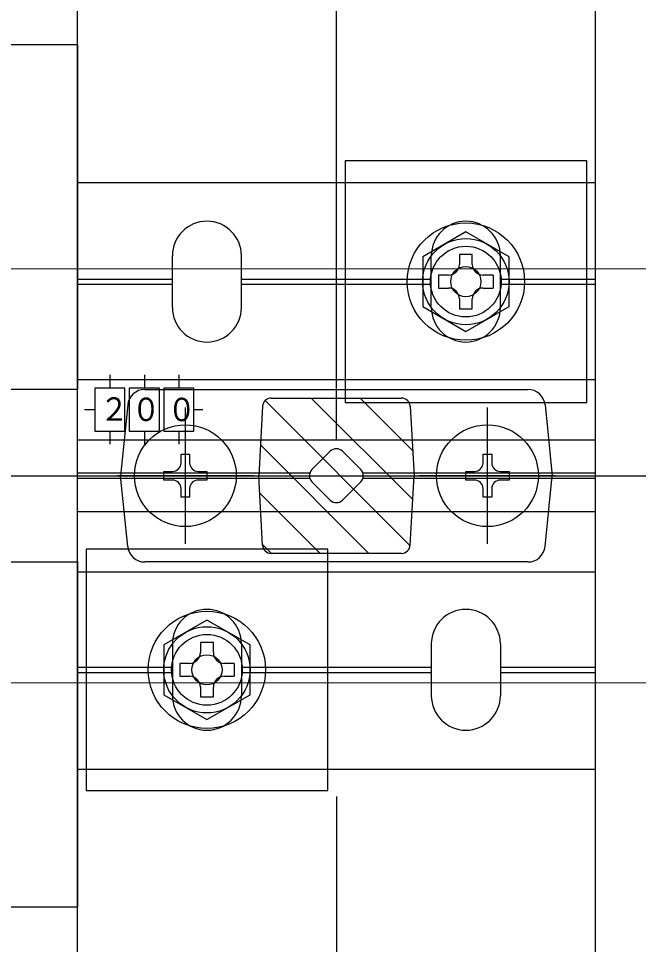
# Model space of a CAD drawing. Units: millimetres, scale not verified. Extents: x -875 to 875, y -1299 to 1292.
# Drawn here: x 313.4 to 385.3, y 281.3 to 388.7 of the extents above; entities that cross this region are included whole.
import ezdxf
from ezdxf.enums import TextEntityAlignment as Align

# ---------------------------------------------------------------- set-up
doc = ezdxf.new("R2010")
doc.units = ezdxf.units.MM
doc.header["$LTSCALE"] = 8
doc.layers.add('0-5_YKK_12', color=2, linetype='Continuous', lineweight=18)
for name, color, linetype in [('0-6_YKK_13', 4, 'Continuous'), ('0-8_YKK_D', 6, 'Continuous'), ('0-A_YSS_K', 3, 'Continuous')]:
    doc.layers.add(name, color=color, linetype=linetype)
doc.styles.add('ＭＳ ゴシック', font='')
doc.styles.get('ＭＳ ゴシック').set_extended_font_data('MS Gothic')

msp = doc.modelspace()

# ---------------------------------------------------------------- linework, layer by layer
at = {"layer": '0-5_YKK_12'}
for p, q in [((554.757, 359.661), (285.757, 359.661)), ((554.757, 311.661), (285.757, 311.661))]:
    msp.add_line(p, q, dxfattribs=at)
at = {"layer": '0-6_YKK_13'}
for p, q in [((320.257, 369.661), (380.257, 369.661)), ((331.257, 355.161), (331.257, 361.161)), ((339.257, 355.161), (339.257, 361.161)), ((361.257, 355.161), (361.257, 361.161)), ((366.007, 361.311), (364.507, 361.311)), ((364.507, 361.311), (364.507, 360.161)), ((366.007, 360.161), (366.007, 361.311)), ((369.257, 355.161), (369.257, 361.161)), ((363.257, 358.911), (362.107, 358.911)), ((368.407, 358.911), (367.257, 358.911)), ((368.407, 358.911), (368.407, 357.411)), ((320.257, 358.461), (331.257, 358.461)), ((320.257, 357.861), (331.257, 357.861)), ((339.257, 358.461), (361.257, 358.461)), ((339.257, 357.861), (361.257, 357.861)), ((369.257, 358.461), (380.257, 358.461)), ((369.257, 357.861), (380.257, 357.861)), ((367.257, 357.411), (368.407, 357.411)), ((364.507, 356.161), (364.507, 355.011)), ((366.007, 355.011), (366.007, 356.161)), ((364.507, 355.011), (366.007, 355.011)), ((320.257, 346.811), (380.257, 346.811)), ((324.007, 347.37), (324.007, 345.811)), ((328.007, 347.37), (328.007, 345.811)), ((332.007, 347.37), (332.007, 345.811)), ((328.067, 345.661), (372.447, 345.661)), ((342.703, 344.661), (357.811, 344.661)), ((359.104, 332.905), (347.349, 344.661)), ((359.095, 338.571), (353.005, 344.661)), ((326.077, 343.86), (325.257, 335.661)), ((332.757, 327.761), (332.757, 343.561)), ((341.704, 343.716), (341.257, 335.661)), ((358.805, 327.548), (341.99, 344.362)), ((358.809, 343.716), (359.257, 335.661)), ((367.757, 327.761), (367.757, 343.561)), ((374.437, 343.86), (375.257, 335.661)), ((322.257, 343.311), (321.086, 343.311)), ((334.792, 343.311), (333.757, 343.311)), ((324.007, 340.811), (324.007, 339.336)), ((328.007, 340.811), (328.007, 339.336)), ((332.007, 340.811), (332.007, 339.336)), ((320.257, 339.811), (380.257, 339.811)), ((354.035, 326.661), (341.456, 339.24)), ((347.429, 336.368), (349.55, 338.489)), ((350.964, 338.489), (353.085, 336.368)), ((347.182, 335.961), (320.257, 335.961)), ((320.257, 335.361), (347.182, 335.361)), ((340.657, 335.661), (324.857, 335.661)), ((326.077, 327.462), (325.257, 335.661)), ((331.257, 335.161), (330.257, 335.161)), ((341.704, 327.605), (341.257, 335.661)), ((349.55, 332.832), (347.429, 334.954)), ((353.085, 334.954), (350.964, 332.832)), ((380.257, 335.961), (353.332, 335.961)), ((353.332, 335.361), (380.257, 335.361)), ((358.809, 327.605), (359.257, 335.661)), ((375.657, 335.661), (359.857, 335.661)), ((366.257, 335.161), (365.257, 335.161)), ((374.437, 327.462), (375.257, 335.661)), ((348.378, 326.661), (341.367, 333.671)), ((320.257, 331.511), (380.257, 331.511)), ((342.721, 326.661), (341.7, 327.682)), ((357.811, 326.661), (342.703, 326.661)), ((372.447, 325.661), (328.067, 325.661)), ((320.257, 324.511), (380.257, 324.511)), ((331.257, 316.161), (331.257, 310.161)), ((336.007, 316.311), (334.507, 316.311)), ((334.507, 316.311), (334.507, 315.161)), ((336.007, 315.161), (336.007, 316.311)), ((339.257, 316.161), (339.257, 310.161)), ((361.257, 316.161), (361.257, 310.161)), ((369.257, 316.161), (369.257, 310.161)), ((320.257, 313.461), (331.257, 313.461)), ((333.257, 313.911), (332.107, 313.911)), ((338.407, 313.911), (337.257, 313.911)), ((338.407, 313.911), (338.407, 312.411)), ((339.257, 313.461), (361.257, 313.461)), ((369.257, 313.461), (380.257, 313.461)), ((320.257, 312.861), (331.257, 312.861)), ((337.257, 312.411), (338.407, 312.411)), ((339.257, 312.861), (361.257, 312.861)), ((369.257, 312.861), (380.257, 312.861)), ((334.507, 311.161), (334.507, 310.011)), ((336.007, 310.011), (336.007, 311.161)), ((334.507, 310.011), (336.007, 310.011)), ((320.257, 301.661), (380.257, 301.661))]:
    msp.add_line(p, q, dxfattribs=at)
for points in [[(380.257, 434.361), (380.257, 236.961), (320.257, 236.961), (320.257, 434.361)], [(320.257, 385.661), (320.257, 345.661), (280.257, 345.661), (280.257, 385.661)], [(351.257, 372.161), (351.257, 344.161), (379.257, 344.161), (379.257, 372.161)], [(370.257, 361.047), (365.257, 363.934), (360.257, 361.047), (360.257, 355.274), (365.257, 352.387), (370.257, 355.274)], [(322.257, 340.811), (325.757, 340.811), (325.757, 345.811), (322.257, 345.811)], [(326.257, 340.811), (329.757, 340.811), (329.757, 345.811), (326.257, 345.811)], [(330.257, 340.811), (333.757, 340.811), (333.757, 345.811), (330.257, 345.811)], [(321.257, 327.161), (321.257, 299.161), (349.257, 299.161), (349.257, 327.161)], [(320.257, 325.661), (320.257, 285.661), (280.257, 285.661), (280.257, 325.661)], [(340.257, 316.047), (335.257, 318.934), (330.257, 316.047), (330.257, 310.274), (335.257, 307.387), (340.257, 310.274)]]:
    msp.add_lwpolyline(points, close=True, dxfattribs=at)
for points in [[(362.107, 358.911), (362.107, 357.411), (363.257, 357.411)], [(332.257, 337.161), (332.257, 338.161), (333.257, 338.161), (333.257, 337.161)], [(367.257, 337.161), (367.257, 338.161), (368.257, 338.161), (368.257, 337.161)], [(330.257, 335.161), (330.257, 336.161), (331.257, 336.161)], [(334.257, 336.161), (335.257, 336.161), (335.257, 335.161), (334.257, 335.161)], [(365.257, 335.161), (365.257, 336.161), (366.257, 336.161)], [(369.257, 336.161), (370.257, 336.161), (370.257, 335.161), (369.257, 335.161)], [(333.257, 334.161), (333.257, 333.161), (332.257, 333.161), (332.257, 334.161)], [(368.257, 334.161), (368.257, 333.161), (367.257, 333.161), (367.257, 334.161)], [(332.107, 313.911), (332.107, 312.411), (333.257, 312.411)]]:
    msp.add_lwpolyline(points, dxfattribs=at)
for centre, radius in [((365.257, 358.161), 6.8), ((365.257, 358.161), 5), ((365.257, 358.161), 4.1), ((365.257, 358.161), 1.75), ((332.757, 335.661), 5.9), ((367.757, 335.661), 5.9), ((335.257, 313.161), 6.8), ((335.257, 313.161), 5), ((335.257, 313.161), 4.1), ((335.257, 313.161), 1.75)]:
    msp.add_circle(centre, radius, dxfattribs=at)
for centre, radius, start, end in [((335.257, 361.161), 4, 0, 180), ((365.257, 361.161), 4, 0, 180), ((363.257, 360.161), 1.25, 270, 0), ((367.257, 360.161), 1.25, 180, 270), ((363.257, 356.161), 1.25, 0, 90), ((367.257, 356.161), 1.25, 90, 180), ((335.257, 355.161), 4, 180, 0), ((365.257, 355.161), 4, 180, 0), ((328.067, 343.661), 2, 90, 174.28941), ((372.447, 343.661), 2, 5.71059, 90), ((342.703, 343.661), 1, 90, 176.82017), ((357.811, 343.661), 1, 3.17983, 90), ((350.257, 337.782), 1, 45, 135), ((331.257, 337.161), 1, 270, 0), ((334.257, 337.161), 1, 180, 270), ((366.257, 337.161), 1, 270, 0), ((369.257, 337.161), 1, 180, 270), ((348.136, 335.661), 1, 135, 225), ((352.378, 335.661), 1, 315, 45), ((331.257, 334.161), 1, 0, 90), ((334.257, 334.161), 1, 90, 180), ((366.257, 334.161), 1, 0, 90), ((369.257, 334.161), 1, 90, 180), ((350.257, 333.539), 1, 225, 315), ((328.067, 327.661), 2, 185.71059, 270), ((342.703, 327.661), 1, 183.17983, 270), ((357.811, 327.661), 1, 270, 356.82017), ((372.447, 327.661), 2, 270, 354.28941), ((335.257, 316.161), 4, 0, 180), ((365.257, 316.161), 4, 0, 180), ((333.257, 315.161), 1.25, 270, 0), ((337.257, 315.161), 1.25, 180, 270), ((333.257, 311.161), 1.25, 0, 90), ((337.257, 311.161), 1.25, 90, 180), ((335.257, 310.161), 4, 180, 0), ((365.257, 310.161), 4, 180, 0)]:
    msp.add_arc(centre, radius, start, end, dxfattribs=at)
at = {"layer": '0-8_YKK_D'}
for p, q in [((350.257, 339.782), (350.257, 466.661)), ((350.257, 339.782), (350.257, 466.661)), ((350.257, 298.461), (350.257, 204.661))]:
    msp.add_line(p, q, dxfattribs=at)
at = {"layer": '0-A_YSS_K'}
msp.add_line((-314.743, 335.661), (805.257, 335.661), dxfattribs=at)

# ---------------------------------------------------------------- texts
at = {"layer": '0-6_YKK_13', "style": 'ＭＳ ゴシック', "width": 0.9}
for s, p in [('２', (322.851, 341.229)), ('０', (326.54, 341.189)), ('０', (330.676, 341.17))]:
    msp.add_text(s, height=2.711, dxfattribs=at).set_placement(p, align=Align.BOTTOM_LEFT)

doc.saveas('drawing.dxf')
